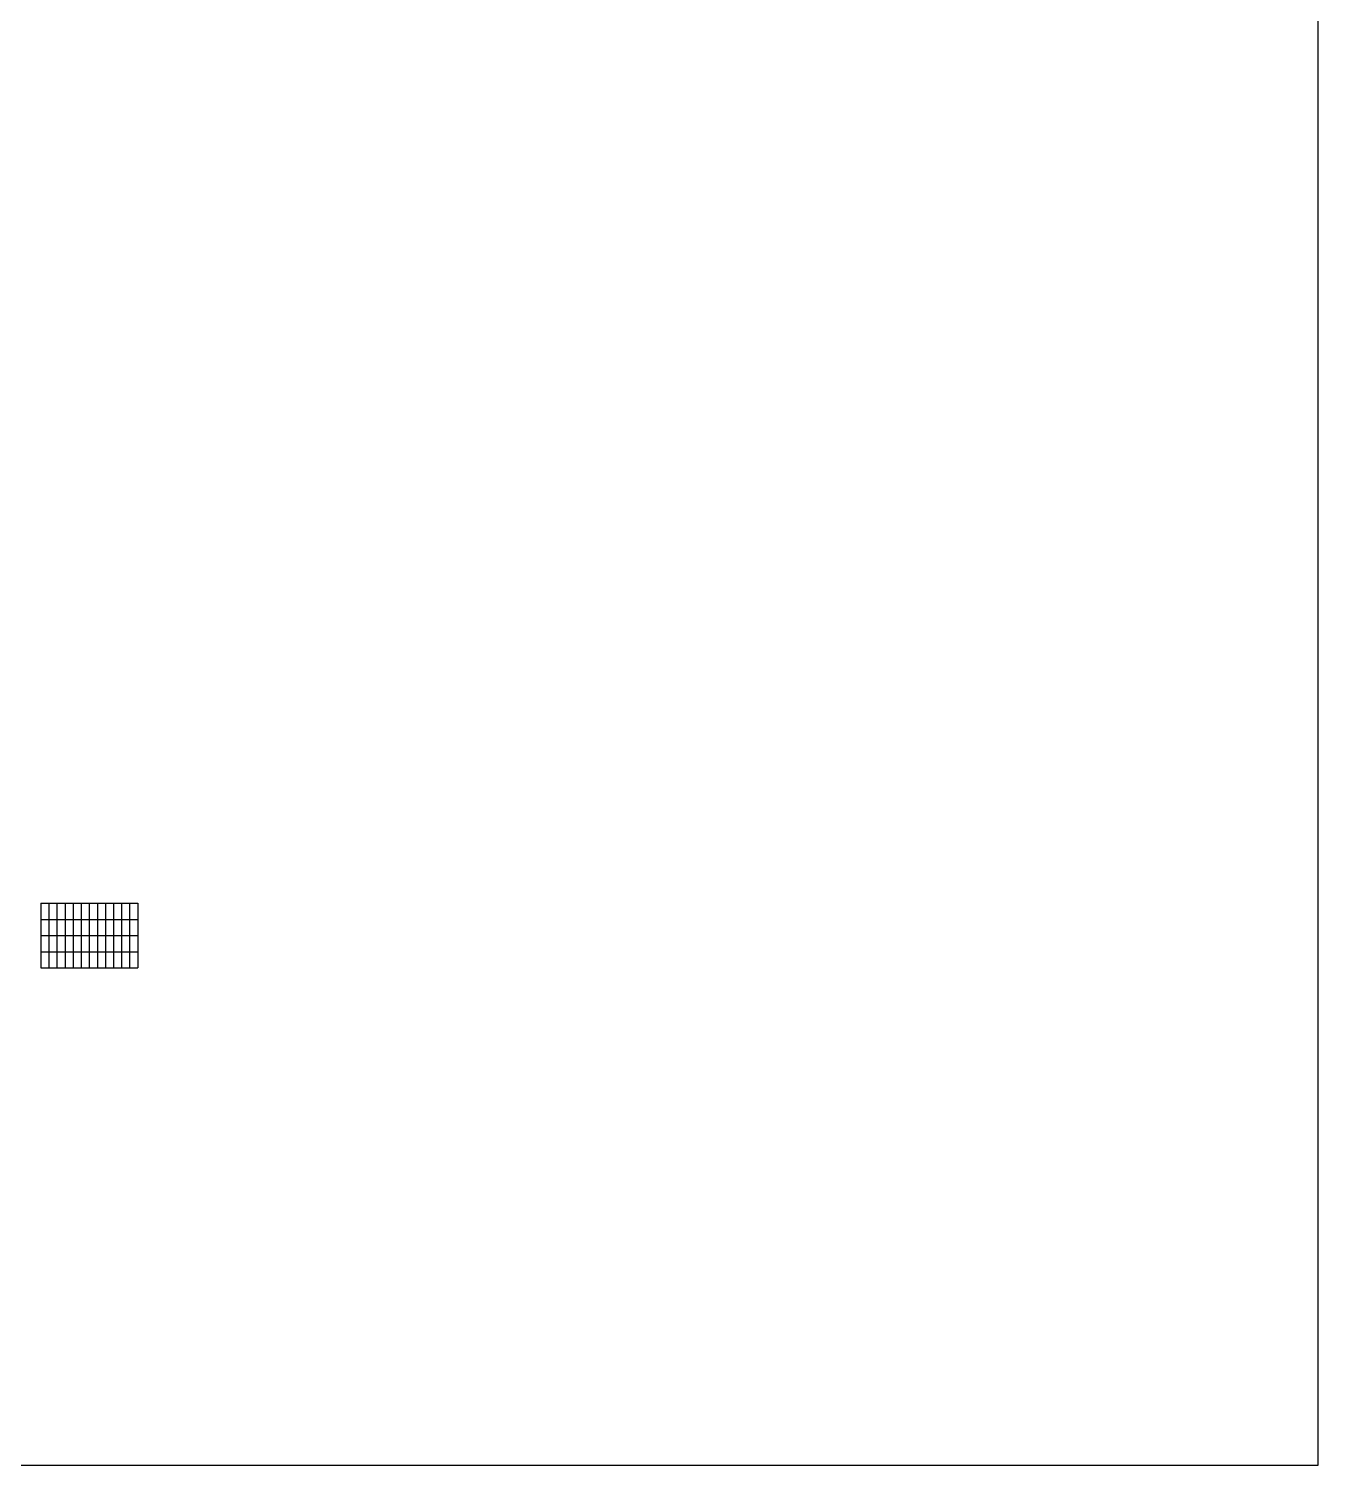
# Model space of a CAD drawing. Header units: millimetres. Extents: x -1582620 to 4754388, y -184455 to 3397362.
# Drawn here: x 3157906 to 4754388, y -2638 to 1775311 of the extents above; entities that cross this region are included whole.
import ezdxf

# ---------------------------------------------------------------- set-up
doc = ezdxf.new("R2010")
doc.units = ezdxf.units.MM
doc.header["$LTSCALE"] = 1000
doc.header["$MEASUREMENT"] = 0
doc.layers.add('C-XREF-SLCT', color=7, linetype='Continuous', plot=False)
doc.layers.add('预估主要疏散路径', color=82, linetype='Continuous')
doc.styles.add('Acs', font='Stfangso_0.ttf', dxfattribs={"width": 0.7})

# ---------------------------------------------------------------- blocks, each defined once
blk = doc.blocks.new('AcsAcadShareArea')
blk.add_lwpolyline([(0, 0), (118900, 0), (118900, 85000), (0, 85000)], close=True)
at = {"style": 'Acs', "width": 0.8}
blk.add_attdef('唯一编号', (7537, 861), '', height=1000, dxfattribs=at)

msp = doc.modelspace()

# ---------------------------------------------------------------- linework, layer by layer
at = {"layer": '预估主要疏散路径'}
for points in [[(3172870.64, 693026.56), (3292870.64, 693026.56)], [(3172870.64, 693026.56), (3172870.64, 613026.56)], [(3182870.64, 693026.56), (3182870.64, 613026.56)], [(3192870.64, 693026.56), (3192870.64, 613026.56)], [(3202870.64, 693026.56), (3202870.64, 613026.56)], [(3212870.64, 693026.56), (3212870.64, 613026.56)], [(3222870.64, 693026.56), (3222870.64, 613026.56)], [(3232870.64, 693026.56), (3232870.64, 613026.56)], [(3242870.64, 693026.56), (3242870.64, 613026.56)], [(3252870.64, 693026.56), (3252870.64, 613026.56)], [(3262870.64, 693026.56), (3262870.64, 613026.56)], [(3272870.64, 693026.56), (3272870.64, 613026.56)], [(3282870.64, 693026.56), (3282870.64, 613026.56)], [(3292870.64, 693026.56), (3292870.64, 613026.56)], [(3172870.64, 673026.56), (3292870.64, 673026.56)], [(3172870.64, 653026.56), (3292870.64, 653026.56)], [(3172870.64, 633026.56), (3292870.64, 633026.56)], [(3172870.64, 613026.56), (3292870.64, 613026.56)]]:
    msp.add_lwpolyline(points, dxfattribs=at)

# ---------------------------------------------------------------- block references
at = {"layer": 'C-XREF-SLCT', "xscale": 40, "yscale": 40, "zscale": 40}
msp.add_blockref('AcsAcadShareArea', (-1612, -2637.94), dxfattribs=at)

doc.saveas('drawing.dxf')
